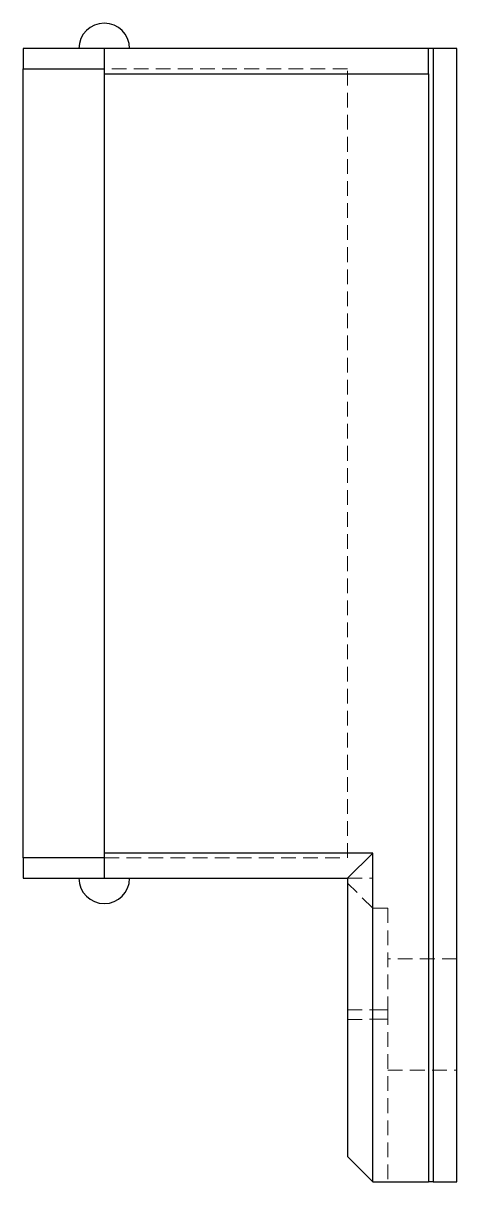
# Model space of a CAD drawing. Header units: millimetres. Extents: x 66 to 242, y 7 to 177.
# Drawn here: x 204.3 to 241.7, y 7 to 107 of the extents above.
import ezdxf

# ---------------------------------------------------------------- set-up
doc = ezdxf.new("R2010")
doc.units = ezdxf.units.MM
doc.linetypes.add('HIDDEN', pattern=[1.905, 1.27, -0.635])

msp = doc.modelspace()

# ---------------------------------------------------------------- linework, layer by layer
at = {"color": 7, "linetype": 'Continuous', "lineweight": 25}
for p, q in [((204.31, 104.82), (204.31, 103.07)), ((211.3, 104.82), (204.31, 104.82)), ((239.24, 104.82), (211.3, 104.82)), ((211.3, 104.82), (211.3, 102.63)), ((239.24, 102.63), (239.24, 104.82)), ((239.64, 104.82), (239.24, 104.82)), ((239.64, 104.82), (239.64, 7)), ((241.69, 104.82), (239.64, 104.82)), ((241.69, 7), (241.69, 104.82)), ((204.31, 103.07), (211.3, 103.07)), ((204.31, 34.95), (204.31, 103.07)), ((211.3, 102.63), (239.24, 102.63)), ((211.3, 102.63), (211.3, 35.38)), ((239.24, 102.63), (239.24, 7)), ((234.44, 35.38), (211.3, 35.38)), ((211.3, 35.38), (211.3, 33.2)), ((234.44, 35.38), (232.26, 33.2)), ((234.44, 7), (234.44, 35.38)), ((204.31, 34.95), (204.31, 33.2)), ((211.3, 34.95), (204.31, 34.95)), ((204.31, 33.2), (211.3, 33.2)), ((211.3, 33.2), (232.26, 33.2)), ((232.26, 33.2), (232.26, 9.18)), ((234.44, 7), (232.26, 9.18)), ((234.44, 7), (239.24, 7)), ((239.64, 7), (239.24, 7)), ((239.64, 7), (241.69, 7))]:
    msp.add_line(p, q, dxfattribs=at)
at = {"color": 7, "linetype": 'HIDDEN', "lineweight": 18}
for p, q in [((232.26, 103.07), (211.3, 103.07)), ((232.26, 34.95), (232.26, 103.07)), ((211.3, 34.95), (232.26, 34.95)), ((232.26, 33.2), (234.44, 33.2)), ((234.44, 30.61), (232.26, 32.79)), ((235.75, 30.61), (234.44, 30.61)), ((235.75, 30.61), (235.75, 21.83)), ((241.69, 26.24), (235.75, 26.24)), ((232.26, 21.83), (234.44, 21.83)), ((235.75, 21.83), (234.44, 21.83)), ((234.44, 21.04), (235.75, 21.04)), ((235.75, 21.83), (235.75, 7)), ((235.75, 16.63), (241.69, 16.63)), ((232.26, 9.18), (234.44, 7)), ((234.44, 7), (235.75, 7))]:
    msp.add_line(p, q, dxfattribs=at)
at = {"color": 7, "linetype": 'Continuous', "lineweight": 25}
for centre, start, end in [((211.3, 104.82), 0, 180), ((211.3, 33.2), 180, 0)]:
    msp.add_arc(centre, 2.18, start, end, dxfattribs=at)
at = {"color": 7, "linetype": 'HIDDEN', "lineweight": 18}
msp.add_open_spline([(232.26, 21), (232.98, 21.01), (233.72, 21.03), (234.44, 21.04)], degree=3, dxfattribs=at)

doc.saveas('drawing.dxf')
